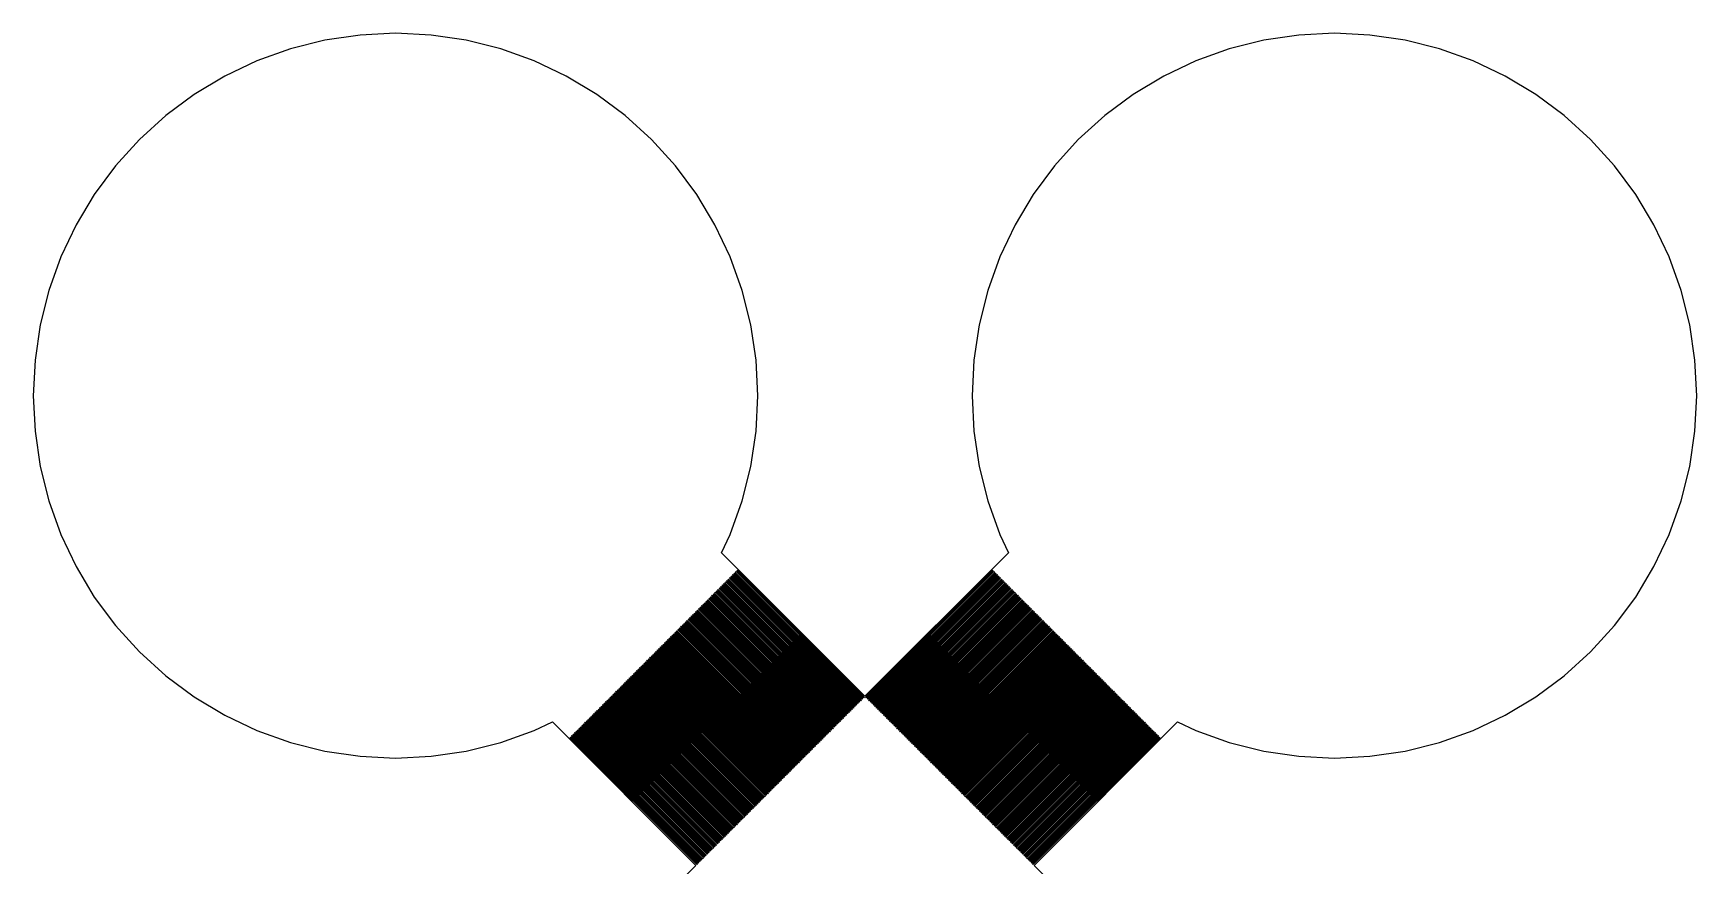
# Model space of a CAD drawing. Extents: x 1 to 107, y 1 to 71.
# Drawn here: x 1.03 to 16.97, y 63 to 70.97 of the extents above; entities that cross this region are included whole.
import ezdxf

# ---------------------------------------------------------------- set-up
doc = ezdxf.new("R2010")
doc.units = 0

msp = doc.modelspace()

# ---------------------------------------------------------------- linework, layer by layer
for p, q in [((4.16269, 70.9505), (3.82585, 70.9005)), ((4.50281, 70.9672), (4.16269, 70.9505)), ((4.84293, 70.9505), (4.50281, 70.9672)), ((5.17976, 70.9005), (4.84293, 70.9505)), ((13.1571, 70.9505), (12.8202, 70.9005)), ((13.4972, 70.9672), (13.1571, 70.9505)), ((13.8373, 70.9505), (13.4972, 70.9672)), ((14.1741, 70.9005), (13.8373, 70.9505)), ((3.49553, 70.8178), (3.1749, 70.703)), ((3.82585, 70.9005), (3.49553, 70.8178)), ((5.51009, 70.8178), (5.17976, 70.9005)), ((5.83072, 70.703), (5.51009, 70.8178)), ((12.4899, 70.8178), (12.1693, 70.703)), ((12.8202, 70.9005), (12.4899, 70.8178)), ((14.5045, 70.8178), (14.1741, 70.9005)), ((14.8251, 70.703), (14.5045, 70.8178)), ((3.1749, 70.703), (2.86707, 70.5574)), ((6.13855, 70.5574), (5.83072, 70.703)), ((12.1693, 70.703), (11.8615, 70.5574)), ((15.1329, 70.5574), (14.8251, 70.703)), ((2.86707, 70.5574), (2.57498, 70.3824)), ((6.43063, 70.3824), (6.13855, 70.5574)), ((11.8615, 70.5574), (11.5694, 70.3824)), ((15.425, 70.3824), (15.1329, 70.5574)), ((2.57498, 70.3824), (2.30147, 70.1795)), ((6.70415, 70.1795), (6.43063, 70.3824)), ((11.5694, 70.3824), (11.2959, 70.1795)), ((15.6985, 70.1795), (15.425, 70.3824)), ((2.30147, 70.1795), (2.04916, 69.9508)), ((6.95647, 69.9508), (6.70415, 70.1795)), ((11.2959, 70.1795), (11.0435, 69.9508)), ((15.9508, 69.9508), (15.6985, 70.1795)), ((2.04916, 69.9508), (1.82047, 69.6985)), ((7.18515, 69.6985), (6.95647, 69.9508)), ((11.0435, 69.9508), (10.8148, 69.6985)), ((16.1795, 69.6985), (15.9508, 69.9508)), ((1.82047, 69.6985), (1.61761, 69.425)), ((7.38802, 69.425), (7.18515, 69.6985)), ((10.8148, 69.6985), (10.612, 69.425)), ((16.3824, 69.425), (16.1795, 69.6985)), ((1.61761, 69.425), (1.44255, 69.1329)), ((7.56306, 69.1329), (7.38802, 69.425)), ((10.612, 69.425), (10.4369, 69.1329)), ((16.5574, 69.1329), (16.3824, 69.425)), ((1.44255, 69.1329), (1.29695, 68.8251)), ((7.70868, 68.8251), (7.56306, 69.1329)), ((10.4369, 69.1329), (10.2913, 68.8251)), ((16.703, 68.8251), (16.5574, 69.1329)), ((1.29695, 68.8251), (1.18224, 68.5045)), ((7.82339, 68.5045), (7.70868, 68.8251)), ((10.2913, 68.8251), (10.1766, 68.5045)), ((16.8178, 68.5045), (16.703, 68.8251)), ((1.18224, 68.5045), (1.09949, 68.1741)), ((7.90614, 68.1741), (7.82339, 68.5045)), ((10.1766, 68.5045), (10.0939, 68.1741)), ((16.9005, 68.1741), (16.8178, 68.5045)), ((1.09949, 68.1741), (1.04953, 67.8373)), ((7.9561, 67.8373), (7.90614, 68.1741)), ((10.0939, 68.1741), (10.0439, 67.8373)), ((16.9505, 67.8373), (16.9005, 68.1741)), ((1.04953, 67.8373), (1.03281, 67.4972)), ((7.97282, 67.4972), (7.9561, 67.8373)), ((10.0439, 67.8373), (10.0272, 67.4972)), ((16.9672, 67.4972), (16.9505, 67.8373)), ((1.03281, 67.4972), (1.04953, 67.1571)), ((7.9561, 67.1571), (7.97282, 67.4972)), ((10.0272, 67.4972), (10.0439, 67.1571)), ((16.9505, 67.1571), (16.9672, 67.4972)), ((1.04953, 67.1571), (1.09949, 66.8202)), ((7.90614, 66.8202), (7.9561, 67.1571)), ((10.0439, 67.1571), (10.0939, 66.8202)), ((16.9005, 66.8202), (16.9505, 67.1571)), ((1.09949, 66.8202), (1.18224, 66.4899)), ((7.82339, 66.4899), (7.90614, 66.8202)), ((10.0939, 66.8202), (10.1766, 66.4899)), ((16.8178, 66.4899), (16.9005, 66.8202)), ((1.18224, 66.4899), (1.29697, 66.1693)), ((7.70868, 66.1693), (7.82339, 66.4899)), ((10.1766, 66.4899), (10.2913, 66.1693)), ((16.703, 66.1693), (16.8178, 66.4899)), ((1.29697, 66.1693), (1.44255, 65.8615)), ((7.62561, 65.9937), (7.70868, 66.1693)), ((10.2913, 66.1693), (10.3744, 65.9937)), ((16.5574, 65.8615), (16.703, 66.1693)), ((9, 64.6192), (7.62561, 65.9937)), ((10.3744, 65.9937), (9, 64.6192)), ((1.44255, 65.8615), (1.61761, 65.5694)), ((7.75761, 65.8051), (7.76468, 65.8121)), ((7.76468, 65.8121), (8.97879, 64.598)), ((7.77176, 65.8192), (7.77882, 65.8263)), ((8.98587, 64.6051), (7.77176, 65.8192)), ((7.77882, 65.8263), (8.99294, 64.6122)), ((9.00706, 64.6122), (10.2212, 65.8263)), ((10.2282, 65.8192), (9.01413, 64.6051)), ((9.02121, 64.598), (10.2353, 65.8121)), ((10.2212, 65.8263), (10.2282, 65.8192)), ((10.2353, 65.8121), (10.2424, 65.8051)), ((16.3824, 65.5694), (16.5574, 65.8615)), ((7.60205, 65.6495), (7.60912, 65.6566)), ((7.60912, 65.6566), (8.82323, 64.4425)), ((7.6162, 65.6637), (7.62326, 65.6707)), ((8.83031, 64.4496), (7.6162, 65.6637)), ((7.62326, 65.6707), (8.83737, 64.4566)), ((7.63034, 65.6778), (7.63741, 65.6849)), ((8.84444, 64.4637), (7.63034, 65.6778)), ((7.63741, 65.6849), (8.85152, 64.4708)), ((7.64449, 65.6919), (7.65155, 65.699)), ((8.85858, 64.4778), (7.64449, 65.6919)), ((7.65155, 65.699), (8.86566, 64.4849)), ((7.65863, 65.7061), (7.6657, 65.7132)), ((8.87273, 64.492), (7.65863, 65.7061)), ((7.6657, 65.7132), (8.87981, 64.499)), ((7.67276, 65.7202), (7.67984, 65.7273)), ((8.88687, 64.5061), (7.67276, 65.7202)), ((7.67984, 65.7273), (8.89395, 64.5132)), ((7.6869, 65.7344), (7.69398, 65.7414)), ((8.90102, 64.5203), (7.6869, 65.7344)), ((7.69398, 65.7414), (8.9081, 64.5273)), ((7.70105, 65.7485), (7.70811, 65.7556)), ((8.91516, 64.5344), (7.70105, 65.7485)), ((7.70811, 65.7556), (8.92223, 64.5415)), ((7.71519, 65.7626), (7.72226, 65.7697)), ((8.92931, 64.5486), (7.71519, 65.7626)), ((7.72226, 65.7697), (8.93637, 64.5556)), ((7.72932, 65.7768), (7.7364, 65.7839)), ((8.94344, 64.5627), (7.72932, 65.7768)), ((7.7364, 65.7839), (8.95052, 64.5698)), ((7.74347, 65.7909), (7.75053, 65.798)), ((8.95758, 64.5768), (7.74347, 65.7909)), ((7.75053, 65.798), (8.96465, 64.5839)), ((8.97173, 64.591), (7.75761, 65.8051)), ((10.2424, 65.8051), (9.02827, 64.591)), ((9.03535, 64.5839), (10.2495, 65.798)), ((10.2565, 65.7909), (9.04242, 64.5768)), ((9.04948, 64.5698), (10.2636, 65.7839)), ((10.2707, 65.7768), (9.05656, 64.5627)), ((9.06363, 64.5556), (10.2777, 65.7697)), ((10.2848, 65.7626), (9.07069, 64.5486)), ((9.07777, 64.5415), (10.2919, 65.7556)), ((10.299, 65.7485), (9.08484, 64.5344)), ((9.0919, 64.5273), (10.306, 65.7414)), ((10.3131, 65.7344), (9.09898, 64.5203)), ((9.10605, 64.5132), (10.3202, 65.7273)), ((10.3272, 65.7202), (9.11313, 64.5061)), ((9.12019, 64.499), (10.3343, 65.7132)), ((10.3414, 65.7061), (9.12727, 64.492)), ((9.13434, 64.4849), (10.3484, 65.699)), ((10.3555, 65.6919), (9.14142, 64.4778)), ((9.14848, 64.4708), (10.3626, 65.6849)), ((10.3697, 65.6778), (9.15556, 64.4637)), ((9.16263, 64.4566), (10.3767, 65.6707)), ((10.3838, 65.6637), (9.16969, 64.4496)), ((9.17677, 64.4425), (10.3909, 65.6566)), ((10.2495, 65.798), (10.2565, 65.7909)), ((10.2636, 65.7839), (10.2707, 65.7768)), ((10.2777, 65.7697), (10.2848, 65.7626)), ((10.2919, 65.7556), (10.299, 65.7485)), ((10.306, 65.7414), (10.3131, 65.7344)), ((10.3202, 65.7273), (10.3272, 65.7202)), ((10.3343, 65.7132), (10.3414, 65.7061)), ((10.3484, 65.699), (10.3555, 65.6919)), ((10.3626, 65.6849), (10.3697, 65.6778)), ((10.3767, 65.6707), (10.3838, 65.6637)), ((10.3909, 65.6566), (10.3979, 65.6495)), ((1.61761, 65.5694), (1.82047, 65.2959)), ((7.44649, 65.494), (7.45355, 65.501)), ((8.6606, 64.2798), (7.44649, 65.494)), ((7.45355, 65.501), (8.66766, 64.2869)), ((7.46063, 65.5081), (7.4677, 65.5152)), ((8.67474, 64.294), (7.46063, 65.5081)), ((7.4677, 65.5152), (8.68181, 64.3011)), ((7.47476, 65.5222), (7.48184, 65.5293)), ((8.68887, 64.3081), (7.47476, 65.5222)), ((7.48184, 65.5293), (8.69595, 64.3152)), ((7.48891, 65.5364), (7.49599, 65.5434)), ((8.70302, 64.3223), (7.48891, 65.5364)), ((7.49599, 65.5434), (8.7101, 64.3293)), ((7.50307, 65.5505), (7.51013, 65.5576)), ((8.71716, 64.3364), (7.50307, 65.5505)), ((7.51013, 65.5576), (8.72424, 64.3435)), ((7.51721, 65.5647), (7.52428, 65.5717)), ((8.73131, 64.3506), (7.51721, 65.5647)), ((7.52428, 65.5717), (8.73839, 64.3576)), ((7.53134, 65.5788), (7.53842, 65.5859)), ((8.74545, 64.3647), (7.53134, 65.5788)), ((7.53842, 65.5859), (8.75253, 64.3718)), ((7.54549, 65.5929), (7.55255, 65.6)), ((8.7596, 64.3788), (7.54549, 65.5929)), ((7.55255, 65.6), (8.76666, 64.3859)), ((7.55963, 65.6071), (7.5667, 65.6142)), ((8.77374, 64.393), (7.55963, 65.6071)), ((7.5667, 65.6142), (8.78081, 64.4001)), ((7.57376, 65.6212), (7.58084, 65.6283)), ((8.78787, 64.4071), (7.57376, 65.6212)), ((7.58084, 65.6283), (8.79495, 64.4142)), ((7.58791, 65.6354), (7.59499, 65.6425)), ((8.80202, 64.4213), (7.58791, 65.6354)), ((7.59499, 65.6425), (8.8091, 64.4283)), ((8.81616, 64.4354), (7.60205, 65.6495)), ((10.3979, 65.6495), (9.18384, 64.4354)), ((9.1909, 64.4283), (10.405, 65.6425)), ((10.4121, 65.6354), (9.19798, 64.4213)), ((9.20505, 64.4142), (10.4192, 65.6283)), ((10.4262, 65.6212), (9.21213, 64.4071)), ((9.21919, 64.4001), (10.4333, 65.6142)), ((10.4404, 65.6071), (9.22626, 64.393)), ((9.23334, 64.3859), (10.4474, 65.6)), ((10.4545, 65.5929), (9.2404, 64.3788)), ((9.24747, 64.3718), (10.4616, 65.5859)), ((10.4687, 65.5788), (9.25455, 64.3647)), ((9.26161, 64.3576), (10.4757, 65.5717)), ((10.4828, 65.5647), (9.26869, 64.3506)), ((9.27576, 64.3435), (10.4899, 65.5576)), ((10.4969, 65.5505), (9.28284, 64.3364)), ((9.2899, 64.3293), (10.504, 65.5434)), ((10.5111, 65.5364), (9.29698, 64.3223)), ((9.30405, 64.3152), (10.5182, 65.5293)), ((10.5252, 65.5222), (9.31113, 64.3081)), ((9.31819, 64.3011), (10.5323, 65.5152)), ((10.5394, 65.5081), (9.32526, 64.294)), ((9.33234, 64.2869), (10.5464, 65.501)), ((10.5535, 65.494), (9.3394, 64.2798)), ((10.405, 65.6425), (10.4121, 65.6354)), ((10.4192, 65.6283), (10.4262, 65.6212)), ((10.4333, 65.6142), (10.4404, 65.6071)), ((10.4474, 65.6), (10.4545, 65.5929)), ((10.4616, 65.5859), (10.4687, 65.5788)), ((10.4757, 65.5717), (10.4828, 65.5647)), ((10.4899, 65.5576), (10.4969, 65.5505)), ((10.504, 65.5434), (10.5111, 65.5364)), ((10.5182, 65.5293), (10.5252, 65.5222)), ((10.5323, 65.5152), (10.5394, 65.5081)), ((10.5464, 65.501), (10.5535, 65.494)), ((16.1795, 65.2959), (16.3824, 65.5694)), ((7.27678, 65.3242), (7.28386, 65.3313)), ((7.28386, 65.3313), (8.49797, 64.1172)), ((7.29092, 65.3384), (7.29799, 65.3455)), ((8.50504, 64.1243), (7.29092, 65.3384)), ((7.29799, 65.3455), (8.5121, 64.1313)), ((7.30507, 65.3525), (7.31213, 65.3596)), ((8.51918, 64.1384), (7.30507, 65.3525)), ((7.31213, 65.3596), (8.52625, 64.1455)), ((7.3192, 65.3667), (7.32628, 65.3737)), ((8.53331, 64.1526), (7.3192, 65.3667)), ((7.32628, 65.3737), (8.54039, 64.1596)), ((7.33334, 65.3808), (7.34042, 65.3879)), ((8.54745, 64.1667), (7.33334, 65.3808)), ((7.34042, 65.3879), (8.55453, 64.1738)), ((7.34749, 65.395), (7.35457, 65.402)), ((8.5616, 64.1808), (7.34749, 65.395)), ((7.35457, 65.402), (8.56866, 64.1879)), ((7.36163, 65.4091), (7.36871, 65.4162)), ((8.57574, 64.195), (7.36163, 65.4091)), ((7.36871, 65.4162), (8.58282, 64.2021)), ((7.37578, 65.4232), (7.38286, 65.4303)), ((8.58989, 64.2091), (7.37578, 65.4232)), ((7.38286, 65.4303), (8.59697, 64.2162)), ((7.38992, 65.4374), (7.39699, 65.4444)), ((8.60403, 64.2233), (7.38992, 65.4374)), ((7.39699, 65.4444), (8.6111, 64.2303)), ((7.40407, 65.4515), (7.41113, 65.4586)), ((8.61818, 64.2374), (7.40407, 65.4515)), ((7.41113, 65.4586), (8.62524, 64.2445)), ((7.41821, 65.4657), (7.42528, 65.4727)), ((8.63232, 64.2516), (7.41821, 65.4657)), ((7.42528, 65.4727), (8.63939, 64.2586)), ((7.43234, 65.4798), (7.43942, 65.4869)), ((8.64645, 64.2657), (7.43234, 65.4798)), ((7.43942, 65.4869), (8.65353, 64.2728)), ((9.34647, 64.2728), (10.5606, 65.4869)), ((10.5677, 65.4798), (9.35355, 64.2657)), ((9.36061, 64.2586), (10.5747, 65.4727)), ((10.5818, 65.4657), (9.36768, 64.2516)), ((9.37476, 64.2445), (10.5889, 65.4586)), ((10.5959, 65.4515), (9.38182, 64.2374)), ((9.3889, 64.2303), (10.603, 65.4444)), ((10.6101, 65.4374), (9.39597, 64.2233)), ((9.40303, 64.2162), (10.6171, 65.4303)), ((10.6242, 65.4232), (9.41011, 64.2091)), ((9.41718, 64.2021), (10.6313, 65.4162)), ((10.6384, 65.4091), (9.42426, 64.195)), ((9.43134, 64.1879), (10.6454, 65.402)), ((10.6525, 65.395), (9.4384, 64.1808)), ((9.44547, 64.1738), (10.6596, 65.3879)), ((10.6667, 65.3808), (9.45255, 64.1667)), ((9.45961, 64.1596), (10.6737, 65.3737)), ((10.6808, 65.3667), (9.46669, 64.1526)), ((9.47375, 64.1455), (10.6879, 65.3596)), ((10.6949, 65.3525), (9.48082, 64.1384)), ((9.4879, 64.1313), (10.702, 65.3455)), ((10.7091, 65.3384), (9.49496, 64.1243)), ((9.50203, 64.1172), (10.7161, 65.3313)), ((10.5606, 65.4869), (10.5677, 65.4798)), ((10.5747, 65.4727), (10.5818, 65.4657)), ((10.5889, 65.4586), (10.5959, 65.4515)), ((10.603, 65.4444), (10.6101, 65.4374)), ((10.6171, 65.4303), (10.6242, 65.4232)), ((10.6313, 65.4162), (10.6384, 65.4091)), ((10.6454, 65.402), (10.6525, 65.395)), ((10.6596, 65.3879), (10.6667, 65.3808)), ((10.6737, 65.3737), (10.6808, 65.3667)), ((10.6879, 65.3596), (10.6949, 65.3525)), ((10.702, 65.3455), (10.7091, 65.3384)), ((10.7161, 65.3313), (10.7232, 65.3242)), ((1.82047, 65.2959), (2.04916, 65.0435)), ((7.12122, 65.1687), (7.1283, 65.1758)), ((7.1283, 65.1758), (8.34241, 63.9617)), ((7.13536, 65.1828), (7.14243, 65.1899)), ((8.34947, 63.9687), (7.13536, 65.1828)), ((7.14243, 65.1899), (8.35654, 63.9758)), ((7.14951, 65.197), (7.15657, 65.204)), ((8.36362, 63.9829), (7.14951, 65.197)), ((7.15657, 65.204), (8.37068, 63.9899)), ((7.16365, 65.2111), (7.17072, 65.2182)), ((8.37776, 63.997), (7.16365, 65.2111)), ((7.17072, 65.2182), (8.38483, 64.0041)), ((7.17778, 65.2253), (7.18486, 65.2323)), ((8.39189, 64.0111), (7.17778, 65.2253)), ((7.18486, 65.2323), (8.39897, 64.0182)), ((7.19193, 65.2394), (7.19901, 65.2465)), ((8.40604, 64.0253), (7.19193, 65.2394)), ((7.19901, 65.2465), (8.4131, 64.0323)), ((7.20607, 65.2535), (7.21315, 65.2606)), ((8.42018, 64.0394), (7.20607, 65.2535)), ((7.21315, 65.2606), (8.42725, 64.0465)), ((7.22021, 65.2677), (7.22729, 65.2747)), ((8.43433, 64.0536), (7.22021, 65.2677)), ((7.22729, 65.2747), (8.44139, 64.0606)), ((7.23436, 65.2818), (7.24144, 65.2889)), ((8.44847, 64.0677), (7.23436, 65.2818)), ((7.24144, 65.2889), (8.45554, 64.0748)), ((7.2485, 65.296), (7.25557, 65.303)), ((8.46262, 64.0818), (7.2485, 65.296)), ((7.25557, 65.303), (8.46968, 64.0889)), ((7.26265, 65.3101), (7.26971, 65.3172)), ((8.47676, 64.096), (7.26265, 65.3101)), ((7.26971, 65.3172), (8.48383, 64.1031)), ((8.49089, 64.1101), (7.27678, 65.3242)), ((10.7232, 65.3242), (9.50911, 64.1101)), ((9.51617, 64.1031), (10.7303, 65.3172)), ((10.7374, 65.3101), (9.52324, 64.096)), ((9.53032, 64.0889), (10.7444, 65.303)), ((10.7515, 65.296), (9.53738, 64.0818)), ((9.54446, 64.0748), (10.7586, 65.2889)), ((10.7656, 65.2818), (9.55153, 64.0677)), ((9.55861, 64.0606), (10.7727, 65.2747)), ((10.7798, 65.2677), (9.56567, 64.0536)), ((9.57275, 64.0465), (10.7868, 65.2606)), ((10.7939, 65.2535), (9.57982, 64.0394)), ((9.5869, 64.0323), (10.801, 65.2465)), ((10.8081, 65.2394), (9.59396, 64.0253)), ((9.60103, 64.0182), (10.8151, 65.2323)), ((10.8222, 65.2253), (9.60811, 64.0111)), ((9.61517, 64.0041), (10.8293, 65.2182)), ((10.8363, 65.2111), (9.62224, 63.997)), ((9.62932, 63.9899), (10.8434, 65.204)), ((10.8505, 65.197), (9.63638, 63.9829)), ((9.64346, 63.9758), (10.8576, 65.1899)), ((10.8646, 65.1828), (9.65053, 63.9687)), ((9.65759, 63.9617), (10.8717, 65.1758)), ((10.7303, 65.3172), (10.7374, 65.3101)), ((10.7444, 65.303), (10.7515, 65.296)), ((10.7586, 65.2889), (10.7656, 65.2818)), ((10.7727, 65.2747), (10.7798, 65.2677)), ((10.7868, 65.2606), (10.7939, 65.2535)), ((10.801, 65.2465), (10.8081, 65.2394)), ((10.8151, 65.2323), (10.8222, 65.2253)), ((10.8293, 65.2182), (10.8363, 65.2111)), ((10.8434, 65.204), (10.8505, 65.197)), ((10.8576, 65.1899), (10.8646, 65.1828)), ((10.8717, 65.1758), (10.8788, 65.1687)), ((15.9508, 65.0435), (16.1795, 65.2959)), ((2.04916, 65.0435), (2.30148, 64.8148)), ((6.96567, 65.0131), (6.97273, 65.0202)), ((8.17978, 63.799), (6.96567, 65.0131)), ((6.97273, 65.0202), (8.18684, 63.8061)), ((6.9798, 65.0273), (6.98688, 65.0343)), ((8.19391, 63.8132), (6.9798, 65.0273)), ((6.98688, 65.0343), (8.20099, 63.8202)), ((6.99394, 65.0414), (7.00101, 65.0485)), ((8.20805, 63.8273), (6.99394, 65.0414)), ((7.00101, 65.0485), (8.21512, 63.8344)), ((7.00809, 65.0556), (7.01515, 65.0626)), ((8.2222, 63.8414), (7.00809, 65.0556)), ((7.01515, 65.0626), (8.22926, 63.8485)), ((7.02222, 65.0697), (7.0293, 65.0768)), ((8.23633, 63.8556), (7.02222, 65.0697)), ((7.0293, 65.0768), (8.24341, 63.8627)), ((7.03636, 65.0838), (7.04343, 65.0909)), ((8.25047, 63.8697), (7.03636, 65.0838)), ((7.04343, 65.0909), (8.25754, 63.8768)), ((7.05051, 65.098), (7.05757, 65.105)), ((8.26462, 63.8839), (7.05051, 65.098)), ((7.05757, 65.105), (8.27168, 63.8909)), ((7.06465, 65.1121), (7.07172, 65.1192)), ((8.27876, 63.898), (7.06465, 65.1121)), ((7.07172, 65.1192), (8.28583, 63.9051)), ((7.0788, 65.1263), (7.08588, 65.1333)), ((8.29291, 63.9121), (7.0788, 65.1263)), ((7.08588, 65.1333), (8.29997, 63.9192)), ((7.09294, 65.1404), (7.10001, 65.1475)), ((8.30705, 63.9263), (7.09294, 65.1404)), ((7.10001, 65.1475), (8.31412, 63.9333)), ((7.10709, 65.1545), (7.11415, 65.1616)), ((8.3212, 63.9404), (7.10709, 65.1545)), ((7.11415, 65.1616), (8.32826, 63.9475)), ((8.33533, 63.9546), (7.12122, 65.1687)), ((10.8788, 65.1687), (9.66467, 63.9546)), ((9.67174, 63.9475), (10.8858, 65.1616)), ((10.8929, 65.1545), (9.6788, 63.9404)), ((9.68588, 63.9333), (10.9, 65.1475)), ((10.9071, 65.1404), (9.69295, 63.9263)), ((9.70003, 63.9192), (10.9141, 65.1333)), ((10.9212, 65.1263), (9.70709, 63.9121)), ((9.71417, 63.9051), (10.9283, 65.1192)), ((10.9353, 65.1121), (9.72124, 63.898)), ((9.72832, 63.8909), (10.9424, 65.105)), ((10.9495, 65.098), (9.73538, 63.8839)), ((9.74246, 63.8768), (10.9566, 65.0909)), ((10.9636, 65.0838), (9.74953, 63.8697)), ((9.75659, 63.8627), (10.9707, 65.0768)), ((10.9778, 65.0697), (9.76367, 63.8556)), ((9.77074, 63.8485), (10.9848, 65.0626)), ((10.9919, 65.0556), (9.7778, 63.8414)), ((9.78488, 63.8344), (10.999, 65.0485)), ((11.0061, 65.0414), (9.79195, 63.8273)), ((9.79901, 63.8202), (11.0131, 65.0343)), ((11.0202, 65.0273), (9.80609, 63.8132)), ((9.81316, 63.8061), (11.0273, 65.0202)), ((11.0343, 65.0131), (9.82022, 63.799)), ((10.8858, 65.1616), (10.8929, 65.1545)), ((10.9, 65.1475), (10.9071, 65.1404)), ((10.9141, 65.1333), (10.9212, 65.1263)), ((10.9283, 65.1192), (10.9353, 65.1121)), ((10.9424, 65.105), (10.9495, 65.098)), ((10.9566, 65.0909), (10.9636, 65.0838)), ((10.9707, 65.0768), (10.9778, 65.0697)), ((10.9848, 65.0626), (10.9919, 65.0556)), ((10.999, 65.0485), (11.0061, 65.0414)), ((11.0131, 65.0343), (11.0202, 65.0273)), ((11.0273, 65.0202), (11.0343, 65.0131)), ((15.6985, 64.8148), (15.9508, 65.0435)), ((6.8101, 64.8576), (6.81717, 64.8646)), ((8.02422, 63.6435), (6.8101, 64.8576)), ((6.81717, 64.8646), (8.03128, 63.6505)), ((6.82425, 64.8717), (6.83131, 64.8788)), ((8.03835, 63.6576), (6.82425, 64.8717)), ((6.83131, 64.8788), (8.04543, 63.6647)), ((6.83839, 64.8858), (6.84546, 64.8929)), ((8.05251, 63.6717), (6.83839, 64.8858)), ((6.84546, 64.8929), (8.05957, 63.6788)), ((6.85254, 64.9), (6.8596, 64.9071)), ((8.06665, 63.6859), (6.85254, 64.9)), ((6.8596, 64.9071), (8.07372, 63.6929)), ((6.86667, 64.9141), (6.87375, 64.9212)), ((8.08078, 63.7), (6.86667, 64.9141)), ((6.87375, 64.9212), (8.08786, 63.7071)), ((6.88081, 64.9283), (6.88788, 64.9353)), ((8.09492, 63.7142), (6.88081, 64.9283)), ((6.88788, 64.9353), (8.10199, 63.7212)), ((6.89496, 64.9424), (6.90202, 64.9495)), ((8.10907, 63.7283), (6.89496, 64.9424)), ((6.90202, 64.9495), (8.11613, 63.7354)), ((6.9091, 64.9566), (6.91617, 64.9636)), ((8.12321, 63.7425), (6.9091, 64.9566)), ((6.91617, 64.9636), (8.13028, 63.7495)), ((6.92323, 64.9707), (6.93031, 64.9778)), ((8.13734, 63.7566), (6.92323, 64.9707)), ((6.93031, 64.9778), (8.14442, 63.7637)), ((6.93738, 64.9848), (6.94444, 64.9919)), ((8.15149, 63.7707), (6.93738, 64.9848)), ((6.94444, 64.9919), (8.15855, 63.7778)), ((6.95152, 64.999), (6.95859, 65.0061)), ((8.16563, 63.7849), (6.95152, 64.999)), ((6.95859, 65.0061), (8.1727, 63.7919)), ((9.8273, 63.7919), (11.0414, 65.0061)), ((11.0485, 64.999), (9.83437, 63.7849)), ((9.84145, 63.7778), (11.0556, 64.9919)), ((11.0626, 64.9848), (9.84851, 63.7707)), ((9.85558, 63.7637), (11.0697, 64.9778)), ((11.0768, 64.9707), (9.86266, 63.7566)), ((9.86972, 63.7495), (11.0838, 64.9636)), ((11.0909, 64.9566), (9.87679, 63.7425)), ((9.88387, 63.7354), (11.098, 64.9495)), ((11.105, 64.9424), (9.89093, 63.7283)), ((9.89801, 63.7212), (11.1121, 64.9353)), ((11.1192, 64.9283), (9.90508, 63.7142)), ((9.91214, 63.7071), (11.1263, 64.9212)), ((11.1333, 64.9141), (9.91922, 63.7)), ((9.92628, 63.6929), (11.1404, 64.9071)), ((11.1475, 64.9), (9.93335, 63.6859)), ((9.94043, 63.6788), (11.1545, 64.8929)), ((11.1616, 64.8858), (9.94749, 63.6717)), ((9.95457, 63.6647), (11.1687, 64.8788)), ((11.1758, 64.8717), (9.96165, 63.6576)), ((9.96872, 63.6505), (11.1828, 64.8646)), ((11.1899, 64.8576), (9.97578, 63.6435)), ((11.0414, 65.0061), (11.0485, 64.999)), ((11.0556, 64.9919), (11.0626, 64.9848)), ((11.0697, 64.9778), (11.0768, 64.9707)), ((11.0838, 64.9636), (11.0909, 64.9566)), ((11.098, 64.9495), (11.105, 64.9424)), ((11.1121, 64.9353), (11.1192, 64.9283)), ((11.1263, 64.9212), (11.1333, 64.9141)), ((11.1404, 64.9071), (11.1475, 64.9)), ((11.1545, 64.8929), (11.1616, 64.8858)), ((11.1687, 64.8788), (11.1758, 64.8717)), ((11.1828, 64.8646), (11.1899, 64.8576)), ((2.30148, 64.8148), (2.57498, 64.612)), ((6.6404, 64.6879), (6.64746, 64.6949)), ((6.64746, 64.6949), (7.86157, 63.4808)), ((6.65454, 64.702), (6.66161, 64.7091)), ((7.86865, 63.4879), (6.65454, 64.702)), ((6.66161, 64.7091), (7.87572, 63.495)), ((6.66869, 64.7161), (6.67575, 64.7232)), ((7.88278, 63.502), (6.66869, 64.7161)), ((6.67575, 64.7232), (7.88986, 63.5091)), ((6.68283, 64.7303), (6.6899, 64.7374)), ((7.89693, 63.5162), (6.68283, 64.7303)), ((6.6899, 64.7374), (7.90401, 63.5232)), ((6.69698, 64.7444), (6.70404, 64.7515)), ((7.91107, 63.5303), (6.69698, 64.7444)), ((6.70404, 64.7515), (7.91815, 63.5374)), ((6.71111, 64.7586), (6.71819, 64.7656)), ((7.92522, 63.5445), (6.71111, 64.7586)), ((6.71819, 64.7656), (7.9323, 63.5515)), ((6.72525, 64.7727), (6.73233, 64.7798)), ((7.93936, 63.5586), (6.72525, 64.7727)), ((6.73233, 64.7798), (7.94644, 63.5657)), ((6.7394, 64.7868), (6.74646, 64.7939)), ((7.95351, 63.5728), (6.7394, 64.7868)), ((6.74646, 64.7939), (7.96057, 63.5798)), ((6.75354, 64.801), (6.7606, 64.8081)), ((7.96765, 63.5869), (6.75354, 64.801)), ((6.7606, 64.8081), (7.97472, 63.594)), ((6.76767, 64.8151), (6.77475, 64.8222)), ((7.98178, 63.601), (6.76767, 64.8151)), ((6.77475, 64.8222), (7.98886, 63.6081)), ((6.78181, 64.8293), (6.78888, 64.8363)), ((7.99593, 63.6152), (6.78181, 64.8293)), ((6.78888, 64.8363), (8.00299, 63.6222)), ((6.79596, 64.8434), (6.80302, 64.8505)), ((8.01007, 63.6293), (6.79596, 64.8434)), ((6.80302, 64.8505), (8.01714, 63.6364)), ((9.98286, 63.6364), (11.197, 64.8505)), ((11.204, 64.8434), (9.98993, 63.6293)), ((9.99701, 63.6222), (11.2111, 64.8363)), ((11.2182, 64.8293), (10.0041, 63.6152)), ((10.0111, 63.6081), (11.2253, 64.8222)), ((11.2323, 64.8151), (10.0182, 63.601)), ((10.0253, 63.594), (11.2394, 64.8081)), ((11.2465, 64.801), (10.0323, 63.5869)), ((10.0394, 63.5798), (11.2535, 64.7939)), ((11.2606, 64.7868), (10.0465, 63.5728)), ((10.0536, 63.5657), (11.2677, 64.7798)), ((11.2747, 64.7727), (10.0606, 63.5586)), ((10.0677, 63.5515), (11.2818, 64.7656)), ((11.2889, 64.7586), (10.0748, 63.5445)), ((10.0818, 63.5374), (11.296, 64.7515)), ((11.303, 64.7444), (10.0889, 63.5303)), ((10.096, 63.5232), (11.3101, 64.7374)), ((11.3172, 64.7303), (10.1031, 63.5162)), ((10.1101, 63.5091), (11.3242, 64.7232)), ((11.3313, 64.7161), (10.1172, 63.502)), ((10.1243, 63.495), (11.3384, 64.7091)), ((11.3455, 64.702), (10.1313, 63.4879)), ((10.1384, 63.4808), (11.3525, 64.6949)), ((11.197, 64.8505), (11.204, 64.8434)), ((11.2111, 64.8363), (11.2182, 64.8293)), ((11.2253, 64.8222), (11.2323, 64.8151)), ((11.2394, 64.8081), (11.2465, 64.801)), ((11.2535, 64.7939), (11.2606, 64.7868)), ((11.2677, 64.7798), (11.2747, 64.7727)), ((11.2818, 64.7656), (11.2889, 64.7586)), ((11.296, 64.7515), (11.303, 64.7444)), ((11.3101, 64.7374), (11.3172, 64.7303)), ((11.3242, 64.7232), (11.3313, 64.7161)), ((11.3384, 64.7091), (11.3455, 64.702)), ((11.3525, 64.6949), (11.3596, 64.6879)), ((15.425, 64.612), (15.6985, 64.8148)), ((2.57498, 64.612), (2.86708, 64.4369)), ((6.48483, 64.5323), (6.4919, 64.5394)), ((6.4919, 64.5394), (7.70601, 63.3253)), ((6.49898, 64.5464), (6.50604, 64.5535)), ((7.71309, 63.3323), (6.49898, 64.5464)), ((6.50604, 64.5535), (7.72015, 63.3394)), ((6.51311, 64.5606), (6.52019, 64.5677)), ((7.72722, 63.3465), (6.51311, 64.5606)), ((6.52019, 64.5677), (7.7343, 63.3535)), ((6.52725, 64.5747), (6.53433, 64.5818)), ((7.74136, 63.3606), (6.52725, 64.5747)), ((6.53433, 64.5818), (7.74844, 63.3677)), ((6.5414, 64.5889), (6.54848, 64.5959)), ((7.75551, 63.3748), (6.5414, 64.5889)), ((6.54848, 64.5959), (7.76259, 63.3818)), ((6.55556, 64.603), (6.56262, 64.6101)), ((7.76965, 63.3889), (6.55556, 64.603)), ((6.56262, 64.6101), (7.77673, 63.396)), ((6.56969, 64.6171), (6.57677, 64.6242)), ((7.7838, 63.403), (6.56969, 64.6171)), ((6.57677, 64.6242), (7.79088, 63.4101)), ((6.58383, 64.6313), (6.5909, 64.6384)), ((7.79794, 63.4172), (6.58383, 64.6313)), ((6.5909, 64.6384), (7.80501, 63.4243)), ((6.59798, 64.6454), (6.60504, 64.6525)), ((7.81209, 63.4313), (6.59798, 64.6454)), ((6.60504, 64.6525), (7.81915, 63.4384)), ((6.61211, 64.6596), (6.61919, 64.6667)), ((7.82622, 63.4455), (6.61211, 64.6596)), ((6.61919, 64.6667), (7.8333, 63.4525)), ((6.62625, 64.6737), (6.63333, 64.6808)), ((7.84036, 63.4596), (6.62625, 64.6737)), ((6.63333, 64.6808), (7.84744, 63.4667)), ((7.85451, 63.4738), (6.6404, 64.6879)), ((8.92223, 64.5415), (8.91516, 64.5344)), ((8.93637, 64.5556), (8.92931, 64.5486)), ((8.95052, 64.5698), (8.94344, 64.5627)), ((8.96465, 64.5839), (8.95758, 64.5768)), ((8.97879, 64.598), (8.97173, 64.591)), ((8.99294, 64.6122), (8.98587, 64.6051)), ((9.01413, 64.6051), (9.00706, 64.6122)), ((9.02827, 64.591), (9.02121, 64.598)), ((9.04242, 64.5768), (9.03535, 64.5839)), ((9.05656, 64.5627), (9.04948, 64.5698)), ((9.07069, 64.5486), (9.06363, 64.5556)), ((9.08484, 64.5344), (9.07777, 64.5415)), ((11.3596, 64.6879), (10.1455, 63.4738)), ((10.1526, 63.4667), (11.3667, 64.6808)), ((11.3737, 64.6737), (10.1596, 63.4596)), ((10.1667, 63.4525), (11.3808, 64.6667)), ((11.3879, 64.6596), (10.1738, 63.4455)), ((10.1808, 63.4384), (11.395, 64.6525)), ((11.402, 64.6454), (10.1879, 63.4313)), ((10.195, 63.4243), (11.4091, 64.6384)), ((11.4162, 64.6313), (10.2021, 63.4172)), ((10.2091, 63.4101), (11.4232, 64.6242)), ((11.4303, 64.6171), (10.2162, 63.403)), ((10.2233, 63.396), (11.4374, 64.6101)), ((11.4444, 64.603), (10.2303, 63.3889)), ((10.2374, 63.3818), (11.4515, 64.5959)), ((11.4586, 64.5889), (10.2445, 63.3748)), ((10.2516, 63.3677), (11.4657, 64.5818)), ((11.4727, 64.5747), (10.2586, 63.3606)), ((10.2657, 63.3535), (11.4798, 64.5677)), ((11.4869, 64.5606), (10.2728, 63.3465)), ((10.2798, 63.3394), (11.494, 64.5535)), ((11.501, 64.5464), (10.2869, 63.3323)), ((10.294, 63.3253), (11.5081, 64.5394)), ((11.3667, 64.6808), (11.3737, 64.6737)), ((11.3808, 64.6667), (11.3879, 64.6596)), ((11.395, 64.6525), (11.402, 64.6454)), ((11.4091, 64.6384), (11.4162, 64.6313)), ((11.4232, 64.6242), (11.4303, 64.6171)), ((11.4374, 64.6101), (11.4444, 64.603)), ((11.4515, 64.5959), (11.4586, 64.5889)), ((11.4657, 64.5818), (11.4727, 64.5747)), ((11.4798, 64.5677), (11.4869, 64.5606)), ((11.494, 64.5535), (11.501, 64.5464)), ((11.5081, 64.5394), (11.5152, 64.5323)), ((15.1329, 64.4369), (15.425, 64.612)), ((2.86708, 64.4369), (3.17491, 64.2913)), ((6.32927, 64.3767), (6.33633, 64.3838)), ((7.54338, 63.1626), (6.32927, 64.3767)), ((6.33633, 64.3838), (7.55045, 63.1697)), ((6.34341, 64.3909), (6.35048, 64.3979)), ((7.55753, 63.1768), (6.34341, 64.3909)), ((6.35048, 64.3979), (7.56459, 63.1838)), ((6.35754, 64.405), (6.36462, 64.4121)), ((7.57166, 63.1909), (6.35754, 64.405)), ((6.36462, 64.4121), (7.57874, 63.198)), ((6.37169, 64.4192), (6.37877, 64.4262)), ((7.5858, 63.205), (6.37169, 64.4192)), ((6.37877, 64.4262), (7.59288, 63.2121)), ((6.38583, 64.4333), (6.39291, 64.4404)), ((7.59995, 63.2192), (6.38583, 64.4333)), ((6.39291, 64.4404), (7.60701, 63.2263)), ((6.39998, 64.4474), (6.40706, 64.4545)), ((7.61409, 63.2333), (6.39998, 64.4474)), ((6.40706, 64.4545), (7.62115, 63.2404)), ((6.41412, 64.4616), (6.4212, 64.4687)), ((7.62823, 63.2475), (6.41412, 64.4616)), ((6.4212, 64.4687), (7.63531, 63.2545)), ((6.42827, 64.4757), (6.43533, 64.4828)), ((7.64238, 63.2616), (6.42827, 64.4757)), ((6.43533, 64.4828), (7.64944, 63.2687)), ((6.44241, 64.4899), (6.44948, 64.4969)), ((7.65652, 63.2758), (6.44241, 64.4899)), ((6.44948, 64.4969), (7.66359, 63.2828)), ((6.45656, 64.504), (6.46362, 64.5111)), ((7.67067, 63.2899), (6.45656, 64.504)), ((6.46362, 64.5111), (7.67773, 63.297)), ((6.47069, 64.5182), (6.47777, 64.5252)), ((7.6848, 63.304), (6.47069, 64.5182)), ((6.47777, 64.5252), (7.69188, 63.3111)), ((7.69894, 63.3182), (6.48483, 64.5323)), ((8.76666, 64.3859), (8.7596, 64.3788)), ((8.78081, 64.4001), (8.77374, 64.393)), ((8.79495, 64.4142), (8.78787, 64.4071)), ((8.8091, 64.4283), (8.80202, 64.4213)), ((8.82323, 64.4425), (8.81616, 64.4354)), ((8.83737, 64.4566), (8.83031, 64.4496)), ((8.85152, 64.4708), (8.84444, 64.4637)), ((8.86566, 64.4849), (8.85858, 64.4778)), ((8.87981, 64.499), (8.87273, 64.492)), ((8.89395, 64.5132), (8.88687, 64.5061)), ((8.9081, 64.5273), (8.90102, 64.5203)), ((9.09898, 64.5203), (9.0919, 64.5273)), ((9.11313, 64.5061), (9.10605, 64.5132)), ((9.12727, 64.492), (9.12019, 64.499)), ((9.14142, 64.4778), (9.13434, 64.4849)), ((9.15556, 64.4637), (9.14848, 64.4708)), ((9.16969, 64.4496), (9.16263, 64.4566)), ((9.18384, 64.4354), (9.17677, 64.4425)), ((9.19798, 64.4213), (9.1909, 64.4283)), ((9.21213, 64.4071), (9.20505, 64.4142)), ((9.22626, 64.393), (9.21919, 64.4001)), ((9.2404, 64.3788), (9.23334, 64.3859)), ((11.5152, 64.5323), (10.3011, 63.3182)), ((10.3081, 63.3111), (11.5222, 64.5252)), ((11.5293, 64.5182), (10.3152, 63.304)), ((10.3223, 63.297), (11.5364, 64.5111)), ((11.5434, 64.504), (10.3293, 63.2899)), ((10.3364, 63.2828), (11.5505, 64.4969)), ((11.5576, 64.4899), (10.3435, 63.2758)), ((10.3506, 63.2687), (11.5647, 64.4828)), ((11.5717, 64.4757), (10.3576, 63.2616)), ((10.3647, 63.2545), (11.5788, 64.4687)), ((11.5859, 64.4616), (10.3718, 63.2475)), ((10.3788, 63.2404), (11.5929, 64.4545)), ((11.6, 64.4474), (10.3859, 63.2333)), ((10.393, 63.2263), (11.6071, 64.4404)), ((11.6142, 64.4333), (10.4001, 63.2192)), ((10.4071, 63.2121), (11.6212, 64.4262)), ((11.6283, 64.4192), (10.4142, 63.205)), ((10.4213, 63.198), (11.6354, 64.4121)), ((11.6425, 64.405), (10.4283, 63.1909)), ((10.4354, 63.1838), (11.6495, 64.3979)), ((11.6566, 64.3909), (10.4425, 63.1768)), ((10.4496, 63.1697), (11.6637, 64.3838)), ((11.6707, 64.3767), (10.4566, 63.1626)), ((11.5222, 64.5252), (11.5293, 64.5182)), ((11.5364, 64.5111), (11.5434, 64.504)), ((11.5505, 64.4969), (11.5576, 64.4899)), ((11.5647, 64.4828), (11.5717, 64.4757)), ((11.5788, 64.4687), (11.5859, 64.4616)), ((11.5929, 64.4545), (11.6, 64.4474)), ((11.6071, 64.4404), (11.6142, 64.4333)), ((11.6212, 64.4262), (11.6283, 64.4192)), ((11.6354, 64.4121), (11.6425, 64.405)), ((11.6495, 64.3979), (11.6566, 64.3909)), ((11.6637, 64.3838), (11.6707, 64.3767)), ((14.8251, 64.2913), (15.1329, 64.4369)), ((3.17491, 64.2913), (3.49553, 64.1766)), ((5.5101, 64.1766), (5.83072, 64.2913)), ((5.83072, 64.2913), (6.00635, 64.3744)), ((6.00635, 64.3744), (7.38075, 63)), ((6.17371, 64.2212), (6.18077, 64.2282)), ((7.38782, 63.0071), (6.17371, 64.2212)), ((6.18077, 64.2282), (7.39488, 63.0141)), ((6.18785, 64.2353), (6.19492, 64.2424)), ((7.40196, 63.0212), (6.18785, 64.2353)), ((6.19492, 64.2424), (7.40903, 63.0283)), ((6.202, 64.2495), (6.20906, 64.2565)), ((7.41611, 63.0354), (6.202, 64.2495)), ((6.20906, 64.2565), (7.42317, 63.0424)), ((6.21613, 64.2636), (6.22321, 64.2707)), ((7.43024, 63.0495), (6.21613, 64.2636)), ((6.22321, 64.2707), (7.43732, 63.0566)), ((6.23027, 64.2777), (6.23735, 64.2848)), ((7.44438, 63.0636), (6.23027, 64.2777)), ((6.23735, 64.2848), (7.45145, 63.0707)), ((6.24442, 64.2919), (6.2515, 64.299)), ((7.45853, 63.0778), (6.24442, 64.2919)), ((6.2515, 64.299), (7.46559, 63.0848)), ((6.25856, 64.306), (6.26564, 64.3131)), ((7.47267, 63.0919), (6.25856, 64.306)), ((6.26564, 64.3131), (7.47974, 63.099)), ((6.27271, 64.3202), (6.27979, 64.3272)), ((7.48682, 63.106), (6.27271, 64.3202)), ((6.27979, 64.3272), (7.49388, 63.1131)), ((6.28685, 64.3343), (6.29391, 64.3414)), ((7.50096, 63.1202), (6.28685, 64.3343)), ((6.29391, 64.3414), (7.50803, 63.1273)), ((6.30099, 64.3484), (6.30806, 64.3555)), ((7.51511, 63.1343), (6.30099, 64.3484)), ((6.30806, 64.3555), (7.52217, 63.1414)), ((6.31512, 64.3626), (6.3222, 64.3697)), ((7.52924, 63.1485), (6.31512, 64.3626)), ((6.3222, 64.3697), (7.53632, 63.1556)), ((8.59697, 64.2162), (8.58989, 64.2091)), ((8.6111, 64.2303), (8.60403, 64.2233)), ((8.62524, 64.2445), (8.61818, 64.2374)), ((8.63939, 64.2586), (8.63232, 64.2516)), ((8.65353, 64.2728), (8.64645, 64.2657)), ((8.66766, 64.2869), (8.6606, 64.2798)), ((8.68181, 64.3011), (8.67474, 64.294)), ((8.69595, 64.3152), (8.68887, 64.3081)), ((8.7101, 64.3293), (8.70302, 64.3223)), ((8.72424, 64.3435), (8.71716, 64.3364)), ((8.73839, 64.3576), (8.73131, 64.3506)), ((8.75253, 64.3718), (8.74545, 64.3647)), ((9.25455, 64.3647), (9.24747, 64.3718)), ((9.26869, 64.3506), (9.26161, 64.3576)), ((9.28284, 64.3364), (9.27576, 64.3435)), ((9.29698, 64.3223), (9.2899, 64.3293)), ((9.31113, 64.3081), (9.30405, 64.3152)), ((9.32526, 64.294), (9.31819, 64.3011)), ((9.3394, 64.2798), (9.33234, 64.2869)), ((9.35355, 64.2657), (9.34647, 64.2728)), ((9.36768, 64.2516), (9.36061, 64.2586)), ((9.38182, 64.2374), (9.37476, 64.2445)), ((9.39597, 64.2233), (9.3889, 64.2303)), ((9.41011, 64.2091), (9.40303, 64.2162)), ((10.4637, 63.1556), (11.6778, 64.3697)), ((11.6849, 64.3626), (10.4708, 63.1485)), ((10.4778, 63.1414), (11.6919, 64.3555)), ((11.699, 64.3484), (10.4849, 63.1343)), ((10.492, 63.1273), (11.7061, 64.3414)), ((11.7132, 64.3343), (10.499, 63.1202)), ((10.5061, 63.1131), (11.7202, 64.3272)), ((11.7273, 64.3202), (10.5132, 63.106)), ((10.5203, 63.099), (11.7344, 64.3131)), ((11.7414, 64.306), (10.5273, 63.0919)), ((10.5344, 63.0848), (11.7485, 64.299)), ((11.7556, 64.2919), (10.5415, 63.0778)), ((10.5486, 63.0707), (11.7626, 64.2848)), ((11.7697, 64.2777), (10.5556, 63.0636)), ((10.5627, 63.0566), (11.7768, 64.2707)), ((11.7839, 64.2636), (10.5698, 63.0495)), ((10.5768, 63.0424), (11.7909, 64.2565)), ((11.798, 64.2495), (10.5839, 63.0354)), ((10.591, 63.0283), (11.8051, 64.2424)), ((11.8121, 64.2353), (10.598, 63.0212)), ((10.6051, 63.0141), (11.8192, 64.2282)), ((11.8263, 64.2212), (10.6122, 63.0071)), ((10.6192, 63), (11.9937, 64.3744)), ((11.6778, 64.3697), (11.6849, 64.3626)), ((11.6919, 64.3555), (11.699, 64.3484)), ((11.7061, 64.3414), (11.7132, 64.3343)), ((11.7202, 64.3272), (11.7273, 64.3202)), ((11.7344, 64.3131), (11.7414, 64.306)), ((11.7485, 64.299), (11.7556, 64.2919)), ((11.7626, 64.2848), (11.7697, 64.2777)), ((11.7768, 64.2707), (11.7839, 64.2636)), ((11.7909, 64.2565), (11.798, 64.2495)), ((11.8051, 64.2424), (11.8121, 64.2353)), ((11.8192, 64.2282), (11.8263, 64.2212)), ((11.9937, 64.3744), (12.1693, 64.2913)), ((12.1693, 64.2913), (12.4899, 64.1766)), ((14.5045, 64.1766), (14.8251, 64.2913)), ((3.49553, 64.1766), (3.82585, 64.0939)), ((3.82585, 64.0939), (4.1627, 64.0439)), ((4.84294, 64.0439), (5.17978, 64.0939)), ((5.17978, 64.0939), (5.5101, 64.1766)), ((8.44139, 64.0606), (8.43433, 64.0536)), ((8.45554, 64.0748), (8.44847, 64.0677)), ((8.46968, 64.0889), (8.46262, 64.0818)), ((8.48383, 64.1031), (8.47676, 64.096)), ((8.49797, 64.1172), (8.49089, 64.1101)), ((8.5121, 64.1313), (8.50504, 64.1243)), ((8.52625, 64.1455), (8.51918, 64.1384)), ((8.54039, 64.1596), (8.53331, 64.1526)), ((8.55453, 64.1738), (8.54745, 64.1667)), ((8.56866, 64.1879), (8.5616, 64.1808)), ((8.58282, 64.2021), (8.57574, 64.195)), ((9.42426, 64.195), (9.41718, 64.2021)), ((9.4384, 64.1808), (9.43134, 64.1879)), ((9.45255, 64.1667), (9.44547, 64.1738)), ((9.46669, 64.1526), (9.45961, 64.1596)), ((9.48082, 64.1384), (9.47375, 64.1455)), ((9.49496, 64.1243), (9.4879, 64.1313)), ((9.50911, 64.1101), (9.50203, 64.1172)), ((9.52324, 64.096), (9.51617, 64.1031)), ((9.53738, 64.0818), (9.53032, 64.0889)), ((9.55153, 64.0677), (9.54446, 64.0748)), ((9.56567, 64.0536), (9.55861, 64.0606)), ((12.4899, 64.1766), (12.8202, 64.0939)), ((12.8202, 64.0939), (13.1571, 64.0439)), ((13.8373, 64.0439), (14.1741, 64.0939)), ((14.1741, 64.0939), (14.5045, 64.1766)), ((4.1627, 64.0439), (4.50282, 64.0272)), ((4.50282, 64.0272), (4.84294, 64.0439)), ((8.28583, 63.9051), (8.27876, 63.898)), ((8.29997, 63.9192), (8.29291, 63.9121)), ((8.31412, 63.9333), (8.30705, 63.9263)), ((8.32826, 63.9475), (8.3212, 63.9404)), ((8.34241, 63.9617), (8.33533, 63.9546)), ((8.35654, 63.9758), (8.34947, 63.9687)), ((8.37068, 63.9899), (8.36362, 63.9829)), ((8.38483, 64.0041), (8.37776, 63.997)), ((8.39897, 64.0182), (8.39189, 64.0111)), ((8.4131, 64.0323), (8.40604, 64.0253)), ((8.42725, 64.0465), (8.42018, 64.0394)), ((9.57982, 64.0394), (9.57275, 64.0465)), ((9.59396, 64.0253), (9.5869, 64.0323)), ((9.60811, 64.0111), (9.60103, 64.0182)), ((9.62224, 63.997), (9.61517, 64.0041)), ((9.63638, 63.9829), (9.62932, 63.9899)), ((9.65053, 63.9687), (9.64346, 63.9758)), ((9.66467, 63.9546), (9.65759, 63.9617)), ((9.6788, 63.9404), (9.67174, 63.9475)), ((9.69295, 63.9263), (9.68588, 63.9333)), ((9.70709, 63.9121), (9.70003, 63.9192)), ((9.72124, 63.898), (9.71417, 63.9051)), ((13.1571, 64.0439), (13.4972, 64.0272)), ((13.4972, 64.0272), (13.8373, 64.0439)), ((8.13028, 63.7495), (8.12321, 63.7425)), ((8.14442, 63.7637), (8.13734, 63.7566)), ((8.15855, 63.7778), (8.15149, 63.7707)), ((8.1727, 63.7919), (8.16563, 63.7849)), ((8.18684, 63.8061), (8.17978, 63.799)), ((8.20099, 63.8202), (8.19391, 63.8132)), ((8.21512, 63.8344), (8.20805, 63.8273)), ((8.22926, 63.8485), (8.2222, 63.8414)), ((8.24341, 63.8627), (8.23633, 63.8556)), ((8.25754, 63.8768), (8.25047, 63.8697)), ((8.27168, 63.8909), (8.26462, 63.8839)), ((9.73538, 63.8839), (9.72832, 63.8909)), ((9.74953, 63.8697), (9.74246, 63.8768)), ((9.76367, 63.8556), (9.75659, 63.8627)), ((9.7778, 63.8414), (9.77074, 63.8485)), ((9.79195, 63.8273), (9.78488, 63.8344)), ((9.80609, 63.8132), (9.79901, 63.8202)), ((9.82022, 63.799), (9.81316, 63.8061)), ((9.83437, 63.7849), (9.8273, 63.7919)), ((9.84851, 63.7707), (9.84145, 63.7778)), ((9.86266, 63.7566), (9.85558, 63.7637)), ((9.87679, 63.7425), (9.86972, 63.7495)), ((7.96057, 63.5798), (7.95351, 63.5728)), ((7.97472, 63.594), (7.96765, 63.5869)), ((7.98886, 63.6081), (7.98178, 63.601)), ((8.00299, 63.6222), (7.99593, 63.6152)), ((8.01714, 63.6364), (8.01007, 63.6293)), ((8.03128, 63.6505), (8.02422, 63.6435)), ((8.04543, 63.6647), (8.03835, 63.6576)), ((8.05957, 63.6788), (8.05251, 63.6717)), ((8.07372, 63.6929), (8.06665, 63.6859)), ((8.08786, 63.7071), (8.08078, 63.7)), ((8.10199, 63.7212), (8.09492, 63.7142)), ((8.11613, 63.7354), (8.10907, 63.7283)), ((9.89093, 63.7283), (9.88387, 63.7354)), ((9.90508, 63.7142), (9.89801, 63.7212)), ((9.91922, 63.7), (9.91214, 63.7071)), ((9.93335, 63.6859), (9.92628, 63.6929)), ((9.94749, 63.6717), (9.94043, 63.6788)), ((9.96165, 63.6576), (9.95457, 63.6647)), ((9.97578, 63.6435), (9.96872, 63.6505)), ((9.98993, 63.6293), (9.98286, 63.6364)), ((10.0041, 63.6152), (9.99701, 63.6222)), ((10.0182, 63.601), (10.0111, 63.6081)), ((10.0323, 63.5869), (10.0253, 63.594)), ((10.0465, 63.5728), (10.0394, 63.5798)), ((7.80501, 63.4243), (7.79794, 63.4172)), ((7.81915, 63.4384), (7.81209, 63.4313)), ((7.8333, 63.4525), (7.82622, 63.4455)), ((7.84744, 63.4667), (7.84036, 63.4596)), ((7.86157, 63.4808), (7.85451, 63.4738)), ((7.87572, 63.495), (7.86865, 63.4879)), ((7.88986, 63.5091), (7.88278, 63.502)), ((7.90401, 63.5232), (7.89693, 63.5162)), ((7.91815, 63.5374), (7.91107, 63.5303)), ((7.9323, 63.5515), (7.92522, 63.5445)), ((7.94644, 63.5657), (7.93936, 63.5586)), ((10.0606, 63.5586), (10.0536, 63.5657)), ((10.0748, 63.5445), (10.0677, 63.5515)), ((10.0889, 63.5303), (10.0818, 63.5374)), ((10.1031, 63.5162), (10.096, 63.5232)), ((10.1172, 63.502), (10.1101, 63.5091)), ((10.1313, 63.4879), (10.1243, 63.495)), ((10.1455, 63.4738), (10.1384, 63.4808)), ((10.1596, 63.4596), (10.1526, 63.4667)), ((10.1738, 63.4455), (10.1667, 63.4525)), ((10.1879, 63.4313), (10.1808, 63.4384)), ((10.2021, 63.4172), (10.195, 63.4243)), ((7.64944, 63.2687), (7.64238, 63.2616)), ((7.66359, 63.2828), (7.65652, 63.2758)), ((7.67773, 63.297), (7.67067, 63.2899)), ((7.69188, 63.3111), (7.6848, 63.304)), ((7.70601, 63.3253), (7.69894, 63.3182)), ((7.72015, 63.3394), (7.71309, 63.3323)), ((7.7343, 63.3535), (7.72722, 63.3465)), ((7.74844, 63.3677), (7.74136, 63.3606)), ((7.76259, 63.3818), (7.75551, 63.3748)), ((7.77673, 63.396), (7.76965, 63.3889)), ((7.79088, 63.4101), (7.7838, 63.403)), ((10.2162, 63.403), (10.2091, 63.4101)), ((10.2303, 63.3889), (10.2233, 63.396)), ((10.2445, 63.3748), (10.2374, 63.3818)), ((10.2586, 63.3606), (10.2516, 63.3677)), ((10.2728, 63.3465), (10.2657, 63.3535)), ((10.2869, 63.3323), (10.2798, 63.3394)), ((10.3011, 63.3182), (10.294, 63.3253)), ((10.3152, 63.304), (10.3081, 63.3111)), ((10.3293, 63.2899), (10.3223, 63.297)), ((10.3435, 63.2758), (10.3364, 63.2828)), ((10.3576, 63.2616), (10.3506, 63.2687)), ((7.49388, 63.1131), (7.48682, 63.106)), ((7.50803, 63.1273), (7.50096, 63.1202)), ((7.52217, 63.1414), (7.51511, 63.1343)), ((7.53632, 63.1556), (7.52924, 63.1485)), ((7.55045, 63.1697), (7.54338, 63.1626)), ((7.56459, 63.1838), (7.55753, 63.1768)), ((7.57874, 63.198), (7.57166, 63.1909)), ((7.59288, 63.2121), (7.5858, 63.205)), ((7.60701, 63.2263), (7.59995, 63.2192)), ((7.62115, 63.2404), (7.61409, 63.2333)), ((7.63531, 63.2545), (7.62823, 63.2475)), ((10.3718, 63.2475), (10.3647, 63.2545)), ((10.3859, 63.2333), (10.3788, 63.2404)), ((10.4001, 63.2192), (10.393, 63.2263)), ((10.4142, 63.205), (10.4071, 63.2121)), ((10.4283, 63.1909), (10.4213, 63.198)), ((10.4425, 63.1768), (10.4354, 63.1838)), ((10.4566, 63.1626), (10.4496, 63.1697)), ((10.4708, 63.1485), (10.4637, 63.1556)), ((10.4849, 63.1343), (10.4778, 63.1414)), ((10.499, 63.1202), (10.492, 63.1273)), ((10.5132, 63.106), (10.5061, 63.1131)), ((7.38075, 63), (6.00635, 61.6256)), ((7.39488, 63.0141), (7.38782, 63.0071)), ((7.40903, 63.0283), (7.40196, 63.0212)), ((7.42317, 63.0424), (7.41611, 63.0354)), ((7.43732, 63.0566), (7.43024, 63.0495)), ((7.45145, 63.0707), (7.44438, 63.0636)), ((7.46559, 63.0848), (7.45853, 63.0778)), ((7.47974, 63.099), (7.47267, 63.0919)), ((10.5273, 63.0919), (10.5203, 63.099)), ((10.5415, 63.0778), (10.5344, 63.0848)), ((10.5556, 63.0636), (10.5486, 63.0707)), ((10.5698, 63.0495), (10.5627, 63.0566)), ((10.5839, 63.0354), (10.5768, 63.0424)), ((10.598, 63.0212), (10.591, 63.0283)), ((10.6122, 63.0071), (10.6051, 63.0141)), ((11.9937, 61.6256), (10.6192, 63))]:
    msp.add_line(p, q)

doc.saveas('drawing.dxf')
